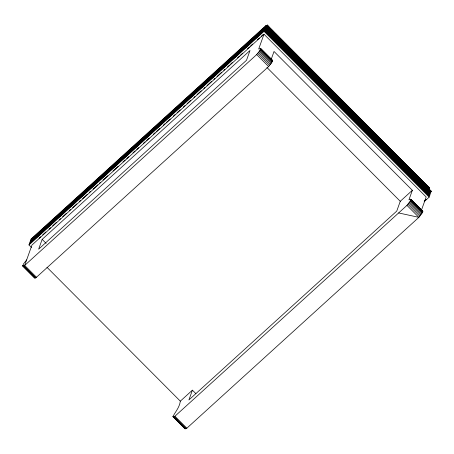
<?xml version="1.0" encoding="UTF-8"?>
<svg xmlns="http://www.w3.org/2000/svg" width="454" height="454" viewBox="0 0 454 454"><rect width="100%" height="100%" fill="white"/><g stroke="black" fill="none" stroke-linecap="round" stroke-linejoin="round"><path stroke-width="0.68" d="M428.922 189.295L429.348 187.831L428.491 187.093M421.329 210.514L426.17 196.991L263.995 34.215L258.695 49.026L260.602 48.465L272.525 60.433L271.787 62.499L268.626 66.545L35.894 277.78L34.691 277.95L22.768 265.982L23.512 263.91L26.667 259.87M34.691 277.95L34.725 277.218M271.299 59.088L274.023 51.472L412.351 190.311L408.941 199.834L410.853 199.272L422.776 211.241L422.742 211.967L418.877 217.352L186.849 428.196L184.943 428.758L172.951 416.505C175.63 411.477 179.585 407.232 180.323 401.154L192.411 390.173L195.89 393.663M22.768 265.982L24.681 265.42L256.703 54.576L259.864 50.53L260.602 48.465M173.019 416.789L174.926 416.227L406.954 205.384L410.11 201.338L410.853 199.272M31.468 247.447L28.971 244.933L29.204 244.275L264.251 30.685L429.405 196.451L429.172 197.115L424.45 201.406M42.16 239.366L38.658 249.15L246.511 60.269L250.018 50.485L42.16 239.366L46.138 243.355M28.971 244.933L264.012 31.349L264.251 30.685M264.489 30.026L264.727 29.362L429.881 195.129L429.643 195.793L264.489 30.026L29.442 243.611L29.68 242.952L264.727 29.362M264.96 28.704L265.198 28.04L430.352 193.807L430.114 194.471L264.96 28.704L29.913 242.288L30.151 241.63L265.198 28.04M265.437 27.382L265.669 26.718L430.829 192.485L430.591 193.149L265.437 27.382L30.39 240.966L30.622 240.308L265.669 26.718M266.146 25.396L31.099 238.986L30.861 239.644L265.908 26.06L266.146 25.396L431.3 191.162L430.012 192.78M266.748 26.519L267.321 25.129L269.057 27.24M192.411 390.173L188.904 399.957L396.762 211.076L400.263 201.292L412.351 190.311M266.169 26.184L267.321 25.129M266.118 26.309L267.372 25.152M266.373 26.179L267.423 25.225M266.419 26.298L267.468 25.345M39.033 238.197L40.605 236.767M42.704 234.854L45.854 231.994M49.004 229.134L50.581 227.698M52.681 225.791L56.353 222.454M59.502 219.588L60.552 218.635M62.652 216.728L66.329 213.391M69.479 210.525L70.529 209.572M72.629 207.665L76.828 203.852M79.45 201.463L80.5 200.509M82.6 198.602L87.327 194.312M89.427 192.4L90.477 191.446M93.098 189.063L97.826 184.767M99.398 183.337L100.448 182.383M103.075 180L107.797 175.704M113.046 170.937L118.295 166.164M123.023 161.874L125.122 159.961M126.694 158.531L128.794 156.624M132.994 152.811L135.093 150.898M136.671 149.468L138.771 147.561M143.492 143.265L145.07 141.835M146.642 140.405L149.27 138.022M153.469 134.202L155.041 132.772M156.619 131.342L159.768 128.482M163.44 125.139L165.018 123.709M166.59 122.279L170.267 118.942M173.417 116.076L174.989 114.646M177.088 112.74L180.238 109.879M183.388 107.013L184.965 105.583M187.065 103.677L190.737 100.334M193.886 97.474L194.936 96.52M197.036 94.614L201.241 90.794M203.863 88.411L204.913 87.457M207.013 85.551L211.74 81.255M213.84 79.348L214.89 78.394M216.989 76.488L221.711 72.192M223.811 70.285L224.861 69.331M227.488 66.942L229.588 65.035M230.638 64.082L232.21 62.652M237.459 57.879L239.559 55.973M240.609 55.019L242.708 53.112M247.436 48.816L249.535 46.91M250.585 45.956L252.685 44.049M257.407 39.753L259.506 37.847M261.084 36.416L263.184 34.51M263.995 34.215L31.967 245.058L24.681 265.42L36.604 277.388M430.25 192.116L431.3 191.162M424.161 201.224L426.261 199.312M422.135 211.184L422.776 211.241M398.635 212.943L418.877 217.352L406.954 205.384M272.525 60.433L260.363 48.351M267.27 25.157L429.348 187.831M267.219 25.231L429.37 187.984M271.061 29.249L273.563 31.763M275.561 33.772L278.563 36.785M280.566 38.794L283.069 41.303M285.572 43.817L288.074 46.325M290.571 48.839L292.575 50.848M295.077 53.356L297.081 55.365M300.083 58.379L302.08 60.388M305.082 63.401L306.586 64.911M310.088 68.423L311.592 69.927M315.093 73.446L316.092 74.45M319.593 77.963L321.097 79.473M324.599 82.986L325.597 83.99M331.102 89.517L363.126 121.661M364.131 122.665L372.638 131.2M373.636 132.205L377.138 135.723M378.642 137.227L382.143 140.746M383.641 142.25L386.643 145.263M388.647 147.272L391.649 150.285M393.153 151.795L396.155 154.808M398.152 156.817L401.154 159.831M403.158 161.84L405.66 164.348M408.163 166.862L410.161 168.871M412.663 171.379L415.166 173.893M417.669 176.402L419.672 178.411M422.674 181.424L424.672 183.433M267.168 25.356L429.342 188.132M330.989 89.62L333.979 92.627M335.977 94.631L338.474 97.139M340.971 99.642L343.468 102.15M345.959 104.653L348.456 107.155M350.953 109.664L352.951 111.667M355.942 114.675L357.939 116.678M360.936 119.68L362.933 121.683M365.924 124.691L367.422 126.195M370.918 129.702L372.416 131.206M375.906 134.713L377.405 136.217M380.9 139.724L381.899 140.723M385.894 144.73L386.887 145.734M390.883 149.741L391.881 150.745M265.908 26.06L431.062 191.826M264.012 31.349L429.172 197.115M410.615 199.158L412.101 200.657M413.594 202.149L422.538 211.127M260.67 48.748L272.593 60.717M410.921 199.556L422.844 211.524M414.184 203.205L416.17 205.202M417.663 206.695L421.142 210.185M260.568 49.191L272.491 61.159M410.819 199.998L422.742 211.967M260.295 49.792L272.224 61.761M410.547 200.6L422.47 212.568M259.864 50.53L271.787 62.499M410.11 201.338L422.033 213.306M259.274 51.398L271.197 63.367M409.519 202.206L421.443 214.174M258.536 52.375L270.465 64.343M408.787 203.182L420.71 215.151M257.679 53.441L269.602 65.41M407.925 204.249L419.848 216.218M256.703 54.576L268.626 66.545M266.935 67.464L400.678 201.707M46.995 267.327L180.323 401.154M174.926 416.227L186.849 428.196M23.971 265.811L35.894 277.78M174.222 416.619L186.146 428.587M176.033 419.053L177.525 420.546M23.409 266.038L35.338 278.007M173.661 416.846L185.584 428.814M22.7 265.698L34.623 277.666M172.951 416.505L183.881 427.475M23.006 266.095L34.93 278.064M173.258 416.903L185.181 428.871"/></g></svg>
